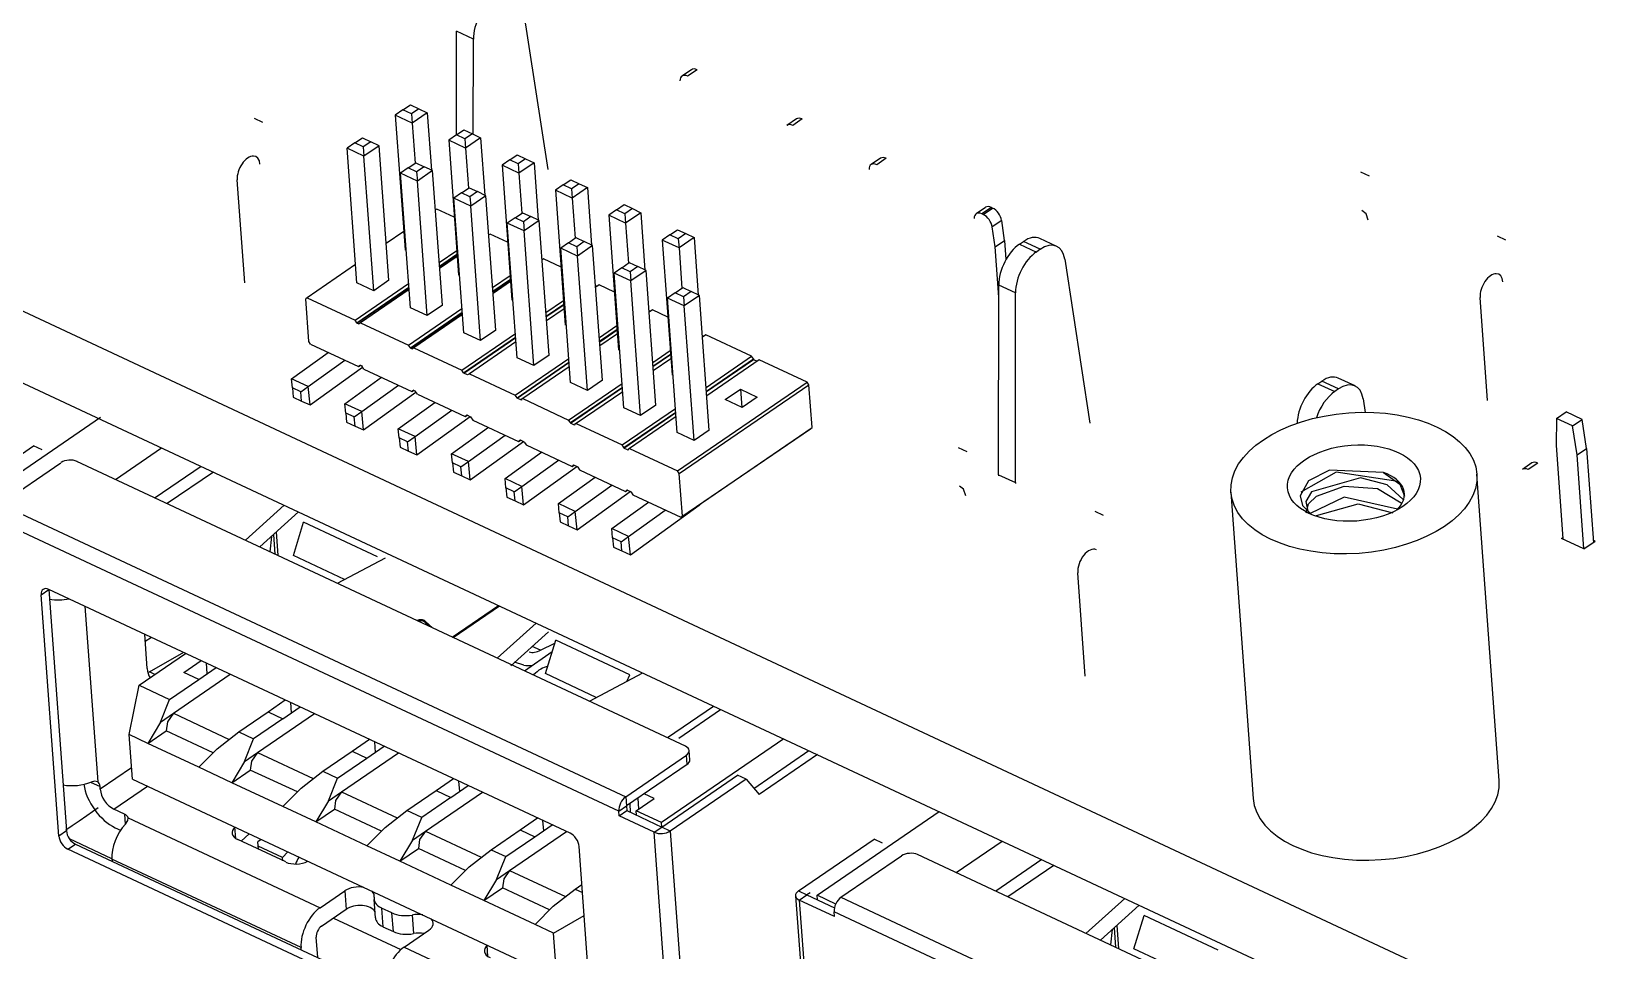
# Model space of a CAD drawing. Header units: millimetres. Extents: x 239 to 841, y 198 to 536.
# Drawn here: x 783.99 to 797.83, y 278.57 to 286.68 of the extents above; entities that cross this region are included whole.
import ezdxf

# ---------------------------------------------------------------- set-up
doc = ezdxf.new("R2010")
doc.units = ezdxf.units.MM

msp = doc.modelspace()

# ---------------------------------------------------------------- linework, layer by layer
for p, q in [((766.916, 292.167), (802.178, 275.67)), ((766.964, 291.512), (802.226, 275.015)), ((788.326, 286.909), (788.548, 285.462)), ((787.743, 285.769), (787.744, 286.682)), ((787.892, 286.612), (787.744, 286.682)), ((787.891, 285.774), (787.892, 286.612)), ((789.815, 286.343), (789.732, 286.286)), ((789.866, 286.343), (789.782, 286.285)), ((787.271, 285.988), (787.203, 285.941)), ((787.203, 285.941), (787.289, 284.754)), ((787.351, 285.872), (787.203, 285.941)), ((787.271, 285.988), (787.338, 286.034)), ((787.345, 285.953), (787.271, 285.988)), ((787.338, 286.034), (787.412, 285.999)), ((787.412, 285.999), (787.345, 285.953)), ((787.345, 285.953), (787.351, 285.872)), ((787.485, 285.963), (787.351, 285.872)), ((787.412, 285.999), (787.485, 285.963)), ((787.485, 285.963), (787.522, 285.457)), ((786.036, 285.879), (785.962, 285.913)), ((787.351, 285.872), (787.377, 285.518)), ((787.742, 285.768), (787.808, 285.813)), ((787.808, 285.813), (787.883, 285.779)), ((790.742, 285.91), (790.658, 285.852)), ((790.792, 285.909), (790.709, 285.852)), ((786.846, 285.697), (786.779, 285.651)), ((786.846, 285.697), (786.913, 285.743)), ((786.92, 285.663), (786.846, 285.697)), ((786.913, 285.743), (786.987, 285.708)), ((786.987, 285.708), (786.92, 285.663)), ((786.92, 285.663), (786.927, 285.581)), ((787.061, 285.673), (786.927, 285.581)), ((787.061, 285.673), (786.987, 285.708)), ((787.147, 284.486), (787.061, 285.673)), ((787.742, 285.768), (787.674, 285.721)), ((787.674, 285.721), (787.76, 284.534)), ((787.822, 285.652), (787.674, 285.721)), ((787.816, 285.733), (787.742, 285.768)), ((787.883, 285.779), (787.816, 285.733)), ((787.816, 285.733), (787.822, 285.652)), ((787.956, 285.743), (787.822, 285.652)), ((787.883, 285.779), (787.956, 285.743)), ((787.956, 285.743), (787.993, 285.237)), ((786.865, 284.464), (786.779, 285.651)), ((786.927, 285.581), (786.779, 285.651)), ((787.013, 284.394), (786.927, 285.581)), ((787.317, 285.477), (787.384, 285.523)), ((787.384, 285.523), (787.458, 285.488)), ((787.822, 285.652), (787.848, 285.298)), ((788.212, 285.547), (788.145, 285.501)), ((788.212, 285.547), (788.279, 285.593)), ((788.286, 285.513), (788.212, 285.547)), ((788.279, 285.593), (788.353, 285.558)), ((788.353, 285.558), (788.286, 285.513)), ((788.427, 285.523), (788.293, 285.431)), ((788.353, 285.558), (788.427, 285.523)), ((788.427, 285.523), (788.464, 285.017)), ((791.483, 285.563), (791.4, 285.506)), ((791.534, 285.562), (791.45, 285.505)), ((787.317, 285.477), (787.25, 285.43)), ((787.336, 284.243), (787.25, 285.43)), ((787.398, 285.361), (787.25, 285.43)), ((787.391, 285.442), (787.317, 285.477)), ((787.458, 285.488), (787.391, 285.442)), ((787.391, 285.442), (787.398, 285.361)), ((787.532, 285.453), (787.398, 285.361)), ((787.532, 285.453), (787.458, 285.488)), ((787.618, 284.266), (787.532, 285.453)), ((788.145, 285.501), (788.231, 284.314)), ((788.293, 285.431), (788.145, 285.501)), ((788.286, 285.513), (788.293, 285.431)), ((788.293, 285.431), (788.319, 285.078)), ((795.795, 285.404), (795.721, 285.439)), ((785.875, 284.462), (785.809, 285.373)), ((787.484, 284.174), (787.398, 285.361)), ((787.788, 285.257), (787.72, 285.21)), ((787.788, 285.257), (787.855, 285.302)), ((787.862, 285.222), (787.788, 285.257)), ((787.855, 285.302), (787.929, 285.268)), ((787.929, 285.268), (787.862, 285.222)), ((788.002, 285.232), (787.929, 285.268)), ((788.683, 285.327), (788.616, 285.281)), ((788.616, 285.281), (788.702, 284.093)), ((788.764, 285.211), (788.616, 285.281)), ((788.683, 285.327), (788.75, 285.373)), ((788.757, 285.292), (788.683, 285.327)), ((788.75, 285.373), (788.824, 285.338)), ((788.824, 285.338), (788.757, 285.292)), ((788.757, 285.292), (788.764, 285.211)), ((788.898, 285.303), (788.764, 285.211)), ((788.824, 285.338), (788.898, 285.303)), ((788.898, 285.303), (788.934, 284.796)), ((787.569, 285.114), (787.557, 285.106)), ((787.723, 285.042), (787.569, 285.114)), ((787.807, 284.023), (787.72, 285.21)), ((787.869, 285.141), (787.72, 285.21)), ((787.862, 285.222), (787.869, 285.141)), ((788.002, 285.232), (787.869, 285.141)), ((787.955, 283.954), (787.869, 285.141)), ((788.089, 284.045), (788.002, 285.232)), ((788.764, 285.211), (788.79, 284.857)), ((789.154, 285.107), (789.086, 285.06)), ((789.154, 285.107), (789.221, 285.153)), ((789.228, 285.072), (789.154, 285.107)), ((789.221, 285.153), (789.295, 285.118)), ((789.295, 285.118), (789.228, 285.072)), ((789.295, 285.118), (789.368, 285.082)), ((792.41, 285.129), (792.326, 285.072)), ((792.461, 285.129), (792.377, 285.071)), ((792.389, 285.066), (792.472, 285.123)), ((792.461, 285.129), (792.472, 285.123)), ((788.259, 285.036), (788.191, 284.99)), ((788.277, 283.803), (788.191, 284.99)), ((788.339, 284.921), (788.191, 284.99)), ((788.259, 285.036), (788.326, 285.082)), ((788.333, 285.002), (788.259, 285.036)), ((788.326, 285.082), (788.4, 285.048)), ((788.4, 285.048), (788.333, 285.002)), ((788.333, 285.002), (788.339, 284.921)), ((788.473, 285.012), (788.339, 284.921)), ((788.473, 285.012), (788.4, 285.048)), ((788.559, 283.825), (788.473, 285.012)), ((789.086, 285.06), (789.173, 283.873)), ((789.235, 284.991), (789.086, 285.06)), ((789.228, 285.072), (789.235, 284.991)), ((789.368, 285.082), (789.235, 284.991)), ((789.235, 284.991), (789.26, 284.637)), ((789.368, 285.082), (789.405, 284.576)), ((792.389, 285.066), (792.377, 285.071)), ((792.552, 285.013), (792.468, 284.956)), ((792.577, 284.837), (792.552, 285.013)), ((787.278, 284.915), (787.124, 284.809)), ((788.04, 284.894), (788.028, 284.886)), ((788.194, 284.822), (788.04, 284.894)), ((788.426, 283.734), (788.339, 284.921)), ((788.73, 284.816), (788.796, 284.862)), ((788.796, 284.862), (788.87, 284.827)), ((788.87, 284.827), (788.804, 284.782)), ((788.944, 284.792), (788.87, 284.827)), ((789.625, 284.887), (789.557, 284.84)), ((789.557, 284.84), (789.644, 283.653)), ((789.706, 284.771), (789.557, 284.84)), ((789.625, 284.887), (789.692, 284.932)), ((789.699, 284.852), (789.625, 284.887)), ((789.692, 284.932), (789.766, 284.898)), ((789.766, 284.898), (789.699, 284.852)), ((789.699, 284.852), (789.706, 284.771)), ((789.839, 284.862), (789.706, 284.771)), ((789.766, 284.898), (789.839, 284.862)), ((789.839, 284.862), (789.876, 284.356)), ((792.493, 284.78), (792.468, 284.956)), ((792.493, 284.78), (792.577, 284.837)), ((792.577, 284.837), (792.589, 284.668)), ((792.709, 284.805), (792.744, 284.828)), ((792.892, 284.759), (792.744, 284.828)), ((793.037, 284.785), (792.889, 284.854)), ((797, 284.84), (796.926, 284.875)), ((787.299, 284.75), (787.289, 284.754)), ((787.59, 284.642), (787.745, 284.748)), ((787.593, 284.609), (787.747, 284.715)), ((787.593, 284.605), (787.747, 284.711)), ((787.749, 284.695), (787.594, 284.589)), ((788.73, 284.816), (788.662, 284.77)), ((788.748, 283.583), (788.662, 284.77)), ((788.81, 284.7), (788.662, 284.77)), ((788.804, 284.782), (788.73, 284.816)), ((788.804, 284.782), (788.81, 284.7)), ((788.944, 284.792), (788.81, 284.7)), ((788.897, 283.513), (788.81, 284.7)), ((789.03, 283.605), (788.944, 284.792)), ((789.706, 284.771), (789.731, 284.417)), ((792.526, 284.336), (792.493, 284.78)), ((792.709, 284.805), (792.858, 284.735)), ((792.892, 284.759), (792.858, 284.735)), ((786.853, 284.624), (786.426, 284.332)), ((788.511, 284.674), (788.498, 284.665)), ((788.665, 284.602), (788.511, 284.674)), ((789.2, 284.596), (789.133, 284.549)), ((789.219, 283.362), (789.133, 284.549)), ((789.281, 284.48), (789.133, 284.549)), ((789.2, 284.596), (789.267, 284.642)), ((789.274, 284.561), (789.2, 284.596)), ((789.267, 284.642), (789.341, 284.607)), ((789.341, 284.607), (789.274, 284.561)), ((789.274, 284.561), (789.281, 284.48)), ((789.415, 284.572), (789.281, 284.48)), ((789.415, 284.572), (789.341, 284.607)), ((789.501, 283.385), (789.415, 284.572)), ((793.108, 284.672), (793.33, 283.225)), ((786.849, 284.134), (787.32, 284.457)), ((787.013, 284.394), (786.865, 284.464)), ((786.865, 284.111), (787.323, 284.424)), ((786.865, 284.107), (787.323, 284.42)), ((787.147, 284.486), (787.013, 284.394)), ((787.77, 284.53), (787.76, 284.534)), ((788.061, 284.422), (788.216, 284.527)), ((788.064, 284.389), (788.218, 284.495)), ((788.064, 284.385), (788.218, 284.491)), ((788.219, 284.474), (788.065, 284.369)), ((788.97, 284.44), (788.983, 284.433)), ((789, 284.445), (788.971, 284.425)), ((789.136, 284.382), (789, 284.445)), ((789.367, 283.293), (789.281, 284.48)), ((789.671, 284.376), (789.738, 284.421)), ((789.738, 284.421), (789.812, 284.387)), ((792.525, 282.77), (792.526, 284.444)), ((792.674, 284.375), (792.526, 284.444)), ((786.426, 284.332), (786.413, 284.322)), ((786.44, 283.946), (786.413, 284.322)), ((786.426, 284.332), (786.849, 284.134)), ((787.324, 284.404), (786.897, 284.112)), ((788.241, 284.309), (788.231, 284.314)), ((788.532, 284.201), (788.686, 284.307)), ((788.534, 284.169), (788.689, 284.274)), ((789.671, 284.376), (789.604, 284.329)), ((789.69, 283.142), (789.604, 284.329)), ((789.752, 284.26), (789.604, 284.329)), ((789.745, 284.341), (789.671, 284.376)), ((789.812, 284.387), (789.745, 284.341)), ((789.745, 284.341), (789.752, 284.26)), ((789.886, 284.351), (789.752, 284.26)), ((789.886, 284.351), (789.812, 284.387)), ((789.972, 283.164), (789.886, 284.351)), ((792.673, 282.701), (792.674, 284.375)), ((796.838, 283.424), (796.772, 284.334)), ((787.32, 283.914), (787.791, 284.237)), ((787.484, 284.174), (787.336, 284.243)), ((787.336, 283.891), (787.794, 284.204)), ((787.336, 283.887), (787.794, 284.2)), ((787.795, 284.184), (787.368, 283.891)), ((787.618, 284.266), (787.484, 284.174)), ((788.535, 284.165), (788.689, 284.27)), ((788.692, 284.234), (788.537, 284.128)), ((789.44, 284.219), (789.454, 284.213)), ((789.471, 284.225), (789.441, 284.205)), ((789.607, 284.161), (789.471, 284.225)), ((789.838, 283.073), (789.752, 284.26)), ((786.865, 284.111), (786.849, 284.134)), ((786.865, 284.111), (786.865, 284.107)), ((786.884, 284.098), (786.865, 284.107)), ((786.897, 284.112), (786.883, 284.102)), ((786.884, 284.098), (786.883, 284.102)), ((786.897, 284.112), (787.32, 283.914)), ((787.79, 283.694), (788.262, 284.017)), ((787.955, 283.954), (787.807, 284.023)), ((788.089, 284.045), (787.955, 283.954)), ((788.711, 284.089), (788.702, 284.093)), ((789.003, 283.981), (789.157, 284.087)), ((789.005, 283.949), (789.16, 284.054)), ((789.006, 283.944), (789.16, 284.05)), ((789.162, 284.014), (789.008, 283.908)), ((789.911, 283.999), (789.925, 283.993)), ((789.942, 284.005), (789.912, 283.984)), ((790.346, 283.816), (789.942, 284.005)), ((786.456, 283.923), (786.44, 283.946)), ((786.456, 283.923), (786.879, 283.725)), ((787.336, 283.891), (787.32, 283.914)), ((787.336, 283.891), (787.336, 283.887)), ((787.354, 283.878), (787.336, 283.887)), ((787.368, 283.891), (787.354, 283.882)), ((787.354, 283.878), (787.354, 283.882)), ((787.368, 283.891), (787.79, 283.694)), ((787.806, 283.67), (788.264, 283.984)), ((787.807, 283.666), (788.265, 283.98)), ((788.267, 283.943), (787.857, 283.662)), ((789.182, 283.869), (789.173, 283.873)), ((789.474, 283.761), (789.628, 283.867)), ((786.288, 283.617), (786.611, 283.85)), ((786.436, 283.548), (786.759, 283.781)), ((786.452, 283.387), (786.915, 283.72)), ((786.896, 283.737), (786.879, 283.725)), ((786.879, 283.725), (786.892, 283.734)), ((786.892, 283.734), (786.892, 283.738)), ((786.892, 283.738), (786.91, 283.73)), ((786.896, 283.737), (786.892, 283.734)), ((786.911, 283.726), (786.91, 283.73)), ((786.927, 283.702), (786.911, 283.726)), ((788.261, 283.473), (788.733, 283.796)), ((788.426, 283.733), (788.277, 283.803)), ((788.277, 283.45), (788.735, 283.764)), ((788.278, 283.446), (788.735, 283.76)), ((788.738, 283.723), (788.328, 283.442)), ((788.559, 283.825), (788.426, 283.733)), ((789.476, 283.728), (789.63, 283.834)), ((789.476, 283.724), (789.631, 283.83)), ((789.633, 283.793), (789.479, 283.688)), ((789.944, 283.541), (790.346, 283.816)), ((789.947, 283.508), (790.362, 283.792)), ((789.947, 283.504), (790.362, 283.788)), ((790.413, 283.784), (789.95, 283.467)), ((790.362, 283.792), (790.346, 283.816)), ((790.362, 283.792), (790.362, 283.788)), ((790.362, 283.788), (790.395, 283.773)), ((790.835, 283.587), (790.413, 283.784)), ((786.436, 283.548), (786.288, 283.617)), ((786.296, 283.536), (786.288, 283.617)), ((786.759, 283.397), (787.082, 283.63)), ((786.927, 283.702), (787.349, 283.505)), ((787.806, 283.67), (787.79, 283.694)), ((787.806, 283.67), (787.807, 283.666)), ((787.84, 283.651), (787.807, 283.666)), ((787.857, 283.662), (787.84, 283.651)), ((787.857, 283.662), (788.261, 283.473)), ((788.897, 283.513), (788.748, 283.583)), ((789.03, 283.605), (788.897, 283.513)), ((789.653, 283.648), (789.644, 283.653)), ((789.692, 282.804), (790.835, 283.587)), ((790.851, 283.563), (790.835, 283.587)), ((795.341, 283.573), (795.376, 283.597)), ((795.524, 283.528), (795.376, 283.597)), ((795.669, 283.554), (795.521, 283.623)), ((786.296, 283.536), (786.303, 283.455)), ((786.37, 283.501), (786.296, 283.536)), ((786.303, 283.455), (786.377, 283.42)), ((786.37, 283.501), (786.436, 283.548)), ((786.377, 283.42), (786.37, 283.501)), ((786.452, 283.387), (786.436, 283.548)), ((786.907, 283.328), (787.23, 283.56)), ((786.923, 283.166), (787.385, 283.5)), ((787.367, 283.516), (787.349, 283.505)), ((787.349, 283.505), (787.363, 283.514)), ((787.363, 283.514), (787.363, 283.518)), ((787.363, 283.518), (787.381, 283.509)), ((787.366, 283.516), (787.363, 283.514)), ((787.382, 283.505), (787.381, 283.509)), ((787.398, 283.482), (787.382, 283.505)), ((787.398, 283.482), (787.82, 283.284)), ((788.277, 283.45), (788.261, 283.473)), ((788.277, 283.45), (788.278, 283.446)), ((788.315, 283.429), (788.278, 283.446)), ((788.732, 283.253), (789.204, 283.576)), ((788.748, 283.23), (789.206, 283.543)), ((788.748, 283.226), (789.206, 283.539)), ((789.209, 283.503), (788.799, 283.222)), ((789.708, 282.781), (790.851, 283.563)), ((790.114, 283.433), (790.248, 283.524)), ((790.248, 283.524), (790.26, 283.365)), ((790.248, 283.524), (790.396, 283.455)), ((790.396, 283.455), (790.263, 283.363)), ((790.879, 283.187), (790.851, 283.563)), ((795.341, 283.573), (795.49, 283.504)), ((795.524, 283.528), (795.49, 283.504)), ((786.377, 283.42), (786.452, 283.387)), ((786.907, 283.328), (786.759, 283.397)), ((786.766, 283.315), (786.759, 283.397)), ((786.766, 283.315), (786.774, 283.235)), ((786.84, 283.281), (786.766, 283.315)), ((786.84, 283.281), (786.907, 283.328)), ((786.923, 283.166), (786.907, 283.328)), ((787.229, 283.177), (787.553, 283.409)), ((787.378, 283.107), (787.701, 283.34)), ((788.328, 283.442), (788.314, 283.433)), ((788.314, 283.433), (788.315, 283.429)), ((788.328, 283.442), (788.732, 283.253)), ((789.203, 283.033), (789.674, 283.356)), ((789.367, 283.293), (789.219, 283.362)), ((789.219, 283.01), (789.677, 283.323)), ((789.219, 283.006), (789.677, 283.319)), ((789.501, 283.385), (789.367, 283.293)), ((790.263, 283.363), (790.114, 283.433)), ((795.74, 283.441), (795.758, 283.321)), ((797.447, 283.268), (797.53, 283.325)), ((797.671, 283.259), (797.53, 283.325)), ((786.774, 283.235), (786.848, 283.2)), ((786.848, 283.2), (786.84, 283.281)), ((786.848, 283.2), (786.923, 283.166)), ((787.378, 283.107), (787.229, 283.177)), ((787.237, 283.095), (787.229, 283.177)), ((787.393, 282.946), (787.863, 283.284)), ((787.7, 282.956), (788.024, 283.189)), ((787.837, 283.296), (787.82, 283.284)), ((787.82, 283.284), (787.834, 283.294)), ((787.834, 283.294), (787.834, 283.298)), ((787.834, 283.298), (787.867, 283.282)), ((787.837, 283.296), (787.834, 283.294)), ((787.867, 283.282), (787.887, 283.253)), ((787.887, 283.253), (788.291, 283.064)), ((788.748, 283.23), (788.732, 283.253)), ((788.748, 283.23), (788.748, 283.226)), ((788.785, 283.208), (788.748, 283.226)), ((788.799, 283.222), (788.785, 283.213)), ((788.785, 283.213), (788.785, 283.208)), ((788.799, 283.222), (789.203, 283.033)), ((789.68, 283.283), (789.27, 283.002)), ((789.722, 282.395), (790.865, 283.177)), ((789.736, 282.404), (790.879, 283.187)), ((790.865, 283.177), (790.879, 283.187)), ((797.447, 283.268), (797.442, 283.032)), ((797.587, 283.202), (797.447, 283.268)), ((797.587, 283.202), (797.671, 283.259)), ((797.628, 282.946), (797.587, 283.202)), ((797.711, 283.003), (797.671, 283.259)), ((787.237, 283.095), (787.245, 283.014)), ((787.311, 283.06), (787.237, 283.095)), ((787.311, 283.06), (787.378, 283.107)), ((787.319, 282.98), (787.311, 283.06)), ((787.393, 282.946), (787.378, 283.107)), ((787.849, 282.887), (788.172, 283.12)), ((787.864, 282.726), (788.334, 283.064)), ((788.308, 283.076), (788.291, 283.064)), ((788.291, 283.064), (788.305, 283.074)), ((788.305, 283.074), (788.304, 283.078)), ((788.304, 283.078), (788.341, 283.06)), ((788.308, 283.076), (788.305, 283.074)), ((788.342, 283.056), (788.341, 283.06)), ((788.342, 283.056), (788.358, 283.033)), ((788.358, 283.033), (788.762, 282.844)), ((789.219, 283.01), (789.203, 283.033)), ((789.838, 283.073), (789.69, 283.142)), ((789.972, 283.164), (789.838, 283.073)), ((797.442, 283.032), (797.502, 282.204)), ((783.345, 282.568), (784.013, 283.025)), ((784.087, 282.991), (784.013, 283.025)), ((787.245, 283.014), (787.319, 282.98)), ((787.319, 282.98), (787.393, 282.946)), ((787.849, 282.887), (787.7, 282.956)), ((787.708, 282.875), (787.7, 282.956)), ((788.171, 282.736), (788.494, 282.969)), ((788.319, 282.667), (788.643, 282.9)), ((789.219, 283.01), (789.219, 283.006)), ((789.256, 282.988), (789.219, 283.006)), ((789.27, 283.002), (789.256, 282.992)), ((789.256, 282.992), (789.256, 282.988)), ((789.27, 283.002), (789.692, 282.804)), ((792.246, 282.974), (792.172, 283.009)), ((797.628, 282.946), (797.711, 283.003)), ((797.688, 282.117), (797.628, 282.946)), ((797.711, 283.003), (797.771, 282.174)), ((783.72, 282.511), (784.254, 282.877)), ((789.763, 280.377), (784.395, 282.888)), ((785.492, 282.844), (785.085, 282.566)), ((785.599, 282.794), (785.192, 282.516)), ((787.708, 282.875), (787.716, 282.794)), ((787.782, 282.84), (787.708, 282.875)), ((787.716, 282.794), (787.79, 282.76)), ((787.782, 282.84), (787.849, 282.887)), ((787.79, 282.76), (787.782, 282.84)), ((787.79, 282.76), (787.864, 282.726)), ((787.864, 282.726), (787.849, 282.887)), ((788.335, 282.506), (788.804, 282.844)), ((788.779, 282.856), (788.762, 282.844)), ((788.762, 282.844), (788.775, 282.853)), ((788.775, 282.853), (788.775, 282.857)), ((788.775, 282.857), (788.812, 282.84)), ((788.779, 282.856), (788.775, 282.853)), ((788.812, 282.836), (788.812, 282.84)), ((788.812, 282.836), (788.829, 282.813)), ((788.829, 282.813), (789.233, 282.624)), ((789.708, 282.781), (789.692, 282.804)), ((789.736, 282.404), (789.708, 282.781)), ((792.525, 282.77), (792.673, 282.701)), ((796.94, 280.074), (796.744, 282.775)), ((797.229, 282.875), (797.146, 282.817)), ((797.28, 282.874), (797.196, 282.817)), ((788.319, 282.667), (788.171, 282.736)), ((788.179, 282.655), (788.171, 282.736)), ((788.179, 282.655), (788.187, 282.574)), ((788.253, 282.62), (788.179, 282.655)), ((788.253, 282.62), (788.319, 282.667)), ((788.261, 282.539), (788.253, 282.62)), ((788.335, 282.506), (788.319, 282.667)), ((788.642, 282.516), (788.965, 282.749)), ((788.79, 282.447), (789.113, 282.679)), ((788.806, 282.285), (789.275, 282.623)), ((789.25, 282.635), (789.233, 282.624)), ((789.233, 282.624), (789.246, 282.633)), ((789.246, 282.633), (789.246, 282.637)), ((789.246, 282.637), (789.283, 282.62)), ((789.25, 282.635), (789.246, 282.633)), ((789.283, 282.616), (789.283, 282.62)), ((789.283, 282.616), (789.299, 282.592)), ((794.574, 282.618), (794.771, 279.916)), ((783.72, 282.511), (789.236, 279.93)), ((786.223, 282.502), (785.881, 282.193)), ((788.187, 282.574), (788.261, 282.539)), ((788.261, 282.539), (788.335, 282.506)), ((788.79, 282.447), (788.642, 282.516)), ((788.65, 282.434), (788.642, 282.516)), ((789.113, 282.296), (789.436, 282.528)), ((789.277, 282.065), (789.883, 282.502)), ((789.299, 282.592), (789.722, 282.395)), ((789.883, 282.502), (789.883, 282.505)), ((789.175, 279.803), (783.659, 282.383)), ((786.35, 282.443), (786.008, 282.134)), ((786.304, 282.057), (786.394, 282.352)), ((787.047, 282.046), (786.394, 282.352)), ((788.65, 282.434), (788.657, 282.354)), ((788.724, 282.4), (788.65, 282.434)), ((788.657, 282.354), (788.731, 282.319)), ((788.724, 282.4), (788.79, 282.447)), ((788.731, 282.319), (788.724, 282.4)), ((788.806, 282.285), (788.79, 282.447)), ((789.261, 282.226), (789.584, 282.459)), ((789.722, 282.395), (789.736, 282.404)), ((793.451, 282.41), (793.376, 282.445)), ((786.111, 282.227), (786.097, 282.092)), ((786.129, 282.243), (786.142, 282.071)), ((786.171, 282.058), (786.155, 282.267)), ((788.731, 282.319), (788.806, 282.285)), ((789.261, 282.226), (789.113, 282.296)), ((789.12, 282.214), (789.113, 282.296)), ((789.12, 282.214), (789.128, 282.133)), ((789.194, 282.179), (789.12, 282.214)), ((789.194, 282.179), (789.261, 282.226)), ((789.277, 282.065), (789.261, 282.226)), ((797.491, 282.209), (797.502, 282.216)), ((797.688, 282.117), (797.491, 282.209)), ((789.128, 282.133), (789.202, 282.099)), ((789.202, 282.099), (789.194, 282.179)), ((789.202, 282.099), (789.277, 282.065)), ((797.688, 282.117), (797.788, 282.186)), ((797.788, 282.186), (797.77, 282.194)), ((786.754, 281.846), (786.304, 282.057)), ((793.289, 280.994), (793.223, 281.904)), ((784.08, 281.712), (784.147, 281.758)), ((784.235, 279.583), (784.08, 281.712)), ((784.147, 281.76), (784.147, 281.758)), ((784.147, 281.758), (784.302, 279.629)), ((788.745, 279.609), (784.148, 281.759)), ((784.466, 281.61), (784.579, 280.063)), ((787.706, 281.339), (788.113, 281.618)), ((787.714, 281.336), (788.121, 281.614)), ((787.465, 281.47), (787.506, 281.433)), ((787.468, 281.468), (787.467, 281.48)), ((787.531, 281.421), (787.467, 281.48)), ((785.015, 281.061), (784.993, 281.364)), ((785.052, 281.336), (784.998, 281.299)), ((788.485, 281.222), (788.411, 281.257)), ((788.485, 281.222), (788.61, 281.286)), ((788.529, 281.016), (788.618, 281.311)), ((789.271, 281.005), (788.618, 281.311)), ((784.943, 280.915), (785.353, 281.195)), ((785.337, 281.027), (785.49, 281.131)), ((785.535, 281.11), (785.542, 281.015)), ((788.336, 281.092), (788.254, 281.116)), ((788.342, 281.042), (788.587, 281.21)), ((785.081, 281.009), (785.034, 281.031)), ((785.212, 280.789), (785.469, 280.965)), ((785.246, 280.667), (785.748, 281.011)), ((785.469, 280.965), (785.337, 281.027)), ((785.469, 280.965), (785.622, 281.07)), ((788.976, 280.806), (788.529, 281.016)), ((788.915, 280.774), (789.387, 281.022)), ((789.244, 280.947), (789.271, 281.005)), ((784.855, 280.478), (784.943, 280.915)), ((784.943, 280.915), (785.212, 280.789)), ((785.131, 280.588), (785.212, 280.789)), ((785.823, 280.503), (786.081, 280.679)), ((786.081, 280.679), (786.233, 280.784)), ((786.081, 280.679), (786.21, 280.618)), ((786.21, 280.618), (786.363, 280.723)), ((786.278, 280.763), (786.285, 280.669)), ((789.604, 280.452), (790.011, 280.73)), ((785.131, 280.588), (785.019, 280.401)), ((785.131, 280.588), (785.246, 280.667)), ((785.246, 280.667), (785.738, 280.436)), ((786.21, 280.618), (785.953, 280.442)), ((785.987, 280.32), (786.49, 280.664)), ((785.019, 280.401), (784.855, 280.478)), ((784.884, 280.085), (784.855, 280.478)), ((785.019, 280.401), (785.183, 280.513)), ((785.47, 280.19), (785.019, 280.401)), ((785.597, 280.319), (785.183, 280.513)), ((785.631, 280.354), (785.823, 280.503)), ((785.823, 280.503), (785.953, 280.442)), ((785.872, 280.241), (785.953, 280.442)), ((786.822, 280.332), (786.975, 280.437)), ((787.019, 280.416), (787.026, 280.322)), ((785.47, 280.19), (785.631, 280.354)), ((785.872, 280.241), (785.987, 280.32)), ((785.987, 280.32), (786.479, 280.09)), ((786.565, 280.156), (786.822, 280.332)), ((786.694, 280.095), (786.952, 280.272)), ((786.728, 279.973), (787.231, 280.317)), ((786.822, 280.332), (786.952, 280.272)), ((786.952, 280.272), (787.104, 280.376)), ((789.236, 279.93), (789.771, 280.297)), ((789.777, 280.215), (789.771, 280.297)), ((789.802, 280.257), (789.796, 280.339)), ((790.366, 280.004), (790.852, 280.337)), ((790.926, 280.302), (790.412, 279.95)), ((784.877, 280.185), (784.601, 279.996)), ((785.761, 280.054), (785.47, 280.19)), ((785.872, 280.241), (785.761, 280.054)), ((785.761, 280.054), (785.924, 280.166)), ((786.339, 279.973), (785.924, 280.166)), ((786.373, 280.007), (786.565, 280.156)), ((786.565, 280.156), (786.694, 280.095)), ((789.777, 280.215), (789.242, 279.849)), ((784.516, 280.059), (784.599, 280.02)), ((784.601, 279.996), (784.599, 280.02)), ((784.721, 279.821), (785.017, 280.023)), ((784.884, 280.085), (788.628, 278.333)), ((786.211, 279.844), (785.761, 280.054)), ((786.211, 279.844), (786.373, 280.007)), ((786.614, 279.894), (786.694, 280.095)), ((787.306, 279.809), (787.563, 279.985)), ((787.563, 279.985), (787.716, 280.09)), ((787.563, 279.985), (787.693, 279.925)), ((787.693, 279.925), (787.846, 280.029)), ((787.761, 280.069), (787.768, 279.976)), ((789.554, 279.663), (790.223, 280.12)), ((790.297, 280.086), (789.628, 279.628)), ((790.297, 280.086), (790.223, 280.12)), ((790.297, 280.086), (790.412, 279.95)), ((786.614, 279.894), (786.502, 279.708)), ((786.614, 279.894), (786.728, 279.973)), ((786.728, 279.973), (787.22, 279.743)), ((787.693, 279.925), (787.436, 279.748)), ((787.47, 279.626), (787.972, 279.97)), ((789.175, 279.803), (789.242, 279.849)), ((789.236, 279.93), (789.242, 279.849)), ((789.242, 279.849), (789.245, 279.808)), ((789.271, 279.868), (789.276, 279.793)), ((789.342, 279.917), (789.349, 279.821)), ((784.814, 279.778), (784.721, 279.821)), ((784.814, 279.778), (784.82, 279.687)), ((784.846, 279.743), (786.54, 278.951)), ((786.502, 279.708), (786.211, 279.844)), ((786.502, 279.708), (786.666, 279.82)), ((787.08, 279.626), (786.666, 279.82)), ((787.114, 279.66), (787.306, 279.809)), ((787.436, 279.748), (787.306, 279.809)), ((787.355, 279.547), (787.436, 279.748)), ((788.305, 279.638), (788.458, 279.743)), ((788.502, 279.722), (788.509, 279.629)), ((789.178, 279.762), (789.175, 279.803)), ((789.178, 279.762), (789.245, 279.808)), ((789.487, 279.617), (789.178, 279.762)), ((789.245, 279.808), (789.554, 279.663)), ((789.332, 279.767), (789.329, 279.807)), ((784.302, 279.629), (784.235, 279.583)), ((784.733, 279.657), (784.78, 279.635)), ((785.796, 279.563), (785.789, 279.662)), ((785.914, 279.603), (785.844, 279.538)), ((786.953, 279.497), (786.502, 279.708)), ((786.953, 279.497), (787.114, 279.66)), ((787.355, 279.547), (787.47, 279.626)), ((787.47, 279.626), (787.962, 279.396)), ((788.048, 279.462), (788.305, 279.638)), ((788.177, 279.402), (788.435, 279.578)), ((788.211, 279.279), (788.714, 279.623)), ((788.305, 279.638), (788.435, 279.578)), ((788.435, 279.578), (788.587, 279.682)), ((789.487, 279.617), (789.554, 279.663)), ((790.1, 271.185), (789.487, 279.617)), ((789.554, 279.663), (789.551, 279.703)), ((789.628, 279.628), (789.554, 279.663)), ((789.628, 279.628), (790.24, 271.213)), ((784.315, 279.467), (784.382, 279.512)), ((788.912, 277.316), (784.315, 279.467)), ((784.704, 279.384), (784.329, 279.56)), ((784.382, 279.512), (788.979, 277.362)), ((786.237, 279.355), (785.814, 279.552)), ((786.02, 279.554), (785.991, 279.533)), ((785.995, 279.468), (785.991, 279.533)), ((786.209, 279.393), (785.993, 279.495)), ((786.209, 279.393), (786.256, 279.443)), ((787.244, 279.361), (786.953, 279.497)), ((787.355, 279.547), (787.244, 279.361)), ((787.244, 279.361), (787.407, 279.473)), ((787.822, 279.279), (787.407, 279.473)), ((787.856, 279.313), (788.048, 279.462)), ((788.048, 279.462), (788.177, 279.402)), ((788.98, 277.363), (788.825, 279.492)), ((790.759, 279.099), (791.428, 279.557)), ((791.502, 279.522), (791.428, 279.557)), ((784.704, 279.38), (784.705, 279.361)), ((786.372, 278.6), (784.704, 279.38)), ((786.211, 279.366), (786.209, 279.393)), ((787.694, 279.15), (787.244, 279.361)), ((787.694, 279.15), (787.856, 279.313)), ((788.097, 279.201), (788.177, 279.402)), ((791.134, 279.043), (791.669, 279.409)), ((797.177, 276.908), (791.81, 279.42)), ((792.906, 279.376), (792.499, 279.097)), ((793.013, 279.325), (792.606, 279.047)), ((788.097, 279.201), (787.985, 279.014)), ((788.097, 279.201), (788.211, 279.279)), ((788.211, 279.279), (788.703, 279.049)), ((788.789, 279.115), (788.849, 279.157)), ((786.54, 278.951), (786.757, 279.1)), ((786.757, 279.1), (786.769, 278.936)), ((787.015, 279.025), (787.027, 278.861)), ((787.985, 279.014), (787.694, 279.15)), ((787.985, 279.014), (788.149, 279.126)), ((788.563, 278.932), (788.149, 279.126)), ((788.597, 278.966), (788.789, 279.115)), ((788.789, 279.115), (788.855, 279.085)), ((790.734, 279.057), (791.347, 270.624)), ((790.759, 279.099), (790.833, 279.065)), ((790.766, 279.019), (790.833, 279.065)), ((791.076, 278.874), (790.766, 279.019)), ((790.766, 279.019), (791.379, 270.586)), ((790.862, 279.084), (790.833, 279.065)), ((790.833, 279.065), (791.076, 278.951)), ((790.926, 279.021), (790.923, 279.062)), ((791.134, 279.043), (796.65, 276.462)), ((793.637, 279.034), (793.295, 278.725)), ((786.769, 278.936), (786.551, 278.787)), ((787.081, 278.948), (787.093, 278.784)), ((787.174, 278.905), (787.081, 278.948)), ((787.186, 278.741), (787.174, 278.905)), ((787.353, 278.887), (787.365, 278.723)), ((788.436, 278.803), (787.985, 279.014)), ((788.436, 278.803), (788.597, 278.966)), ((788.6, 278.726), (788.87, 278.882)), ((796.589, 276.334), (791.073, 278.915)), ((791.076, 278.874), (791.073, 278.915)), ((793.764, 278.974), (793.423, 278.665)), ((793.718, 278.588), (793.808, 278.883)), ((794.461, 278.577), (793.808, 278.883)), ((786.658, 278.86), (787.253, 278.582)), ((787.093, 278.784), (787.186, 278.741)), ((787.281, 278.604), (787.498, 278.753)), ((788.6, 278.726), (788.436, 278.803)), ((793.526, 278.758), (793.511, 278.624)), ((793.543, 278.774), (793.556, 278.603)), ((793.585, 278.589), (793.57, 278.798)), ((786.519, 278.513), (786.506, 278.692)), ((787.281, 278.604), (788.946, 277.825)), ((788.02, 278.522), (788.013, 278.621)), ((788.628, 278.333), (788.6, 278.726)), ((786.374, 278.581), (786.372, 278.6)), ((794.169, 278.377), (793.718, 278.588))]:
    msp.add_line(p, q)
for points in [[(795.784, 285.016), (795.766, 285.073), (795.729, 285.101)], [(783.509, 282.53), (784.602, 283.279)], [(784.735, 282.729), (785.142, 283.008)], [(795.919, 282.791), (795.444, 282.812), (795.259, 282.717), (795.185, 282.586), (795.206, 282.498), (795.282, 282.423)], [(796.045, 282.71), (795.503, 282.793), (795.192, 282.617)], [(795.919, 282.791), (796.063, 282.687), (796.106, 282.581)], [(792.235, 282.586), (792.216, 282.643), (792.18, 282.671)], [(796.094, 282.553), (795.952, 282.683), (795.716, 282.742), (795.286, 282.62), (795.236, 282.534), (795.253, 282.448)], [(795.239, 282.436), (795.259, 282.513), (795.328, 282.583), (795.574, 282.67), (795.867, 282.65), (796.076, 282.523)], [(796.043, 282.468), (795.572, 282.573), (795.274, 282.429)], [(795.328, 282.411), (795.696, 282.513), (796.001, 282.434)], [(786.693, 281.814), (787.117, 282.037)], [(788.445, 281.462), (788.103, 281.154)], [(788.554, 281.386), (788.221, 281.086)], [(785.034, 281.031), (785.338, 281.206)], [(789.703, 280.448), (790.073, 280.701)], [(785.246, 280.667), (785.194, 280.592), (785.183, 280.513)], [(790.629, 280.441), (789.551, 279.703)], [(785.987, 280.32), (785.935, 280.245), (785.924, 280.166)], [(784.579, 280.063), (784.549, 280.068), (784.519, 280.06)], [(786.728, 279.973), (786.677, 279.898), (786.666, 279.82)], [(789.329, 279.807), (789.486, 279.915)], [(789.486, 279.915), (789.398, 279.956)], [(784.582, 279.831), (784.482, 279.762), (784.414, 279.716), (784.352, 279.673), (784.298, 279.636)], [(784.822, 279.689), (784.844, 279.72), (784.846, 279.743)], [(789.551, 279.703), (789.329, 279.807)], [(790.923, 279.062), (792, 279.799)], [(787.47, 279.626), (787.418, 279.552), (787.407, 279.473)], [(792.15, 279.261), (792.556, 279.539)], [(788.211, 279.279), (788.159, 279.205), (788.149, 279.126)], [(791.088, 278.984), (790.923, 279.062)]]:
    msp.add_lwpolyline(points)
for centre, major_axis, ratio, start_param, end_param in [((788.093, 286.727), (-0.127, -0.272), 0.574447, 3.913844, 5.394994), ((789.872, 286.261), (0.0565, -0.0825), 0.586355, 2.359084, 3.141591), ((789.788, 286.204), (0.0565, -0.0825), 0.586355, 2.359084, 3.846739), ((790.715, 285.77), (0.0565, -0.0825), 0.586355, 2.359084, 3.141591), ((790.798, 285.827), (0.0565, -0.0825), 0.586355, 2.359084, 3.141591), ((785.909, 285.441), (0.064, 0.136), 0.574447, 5.48464, 8.626233), ((791.456, 285.423), (0.0565, -0.0825), 0.586355, 2.359084, 3.846739), ((791.54, 285.48), (0.0565, -0.0825), 0.586355, 2.359084, 3.141591), ((792.467, 285.047), (0.0565, -0.0825), 0.586355, 2.359084, 3.141591), ((792.478, 285.041), (0.0565, -0.0825), 0.586355, 0.871429, 2.359084), ((792.383, 284.99), (0.0565, -0.0825), 0.586355, 2.359084, 3.846739), ((792.395, 284.984), (0.0565, -0.0825), 0.586355, 0.871429, 2.359084), ((792.762, 284.583), (-0.127, -0.272), 0.574447, 3.14161, 3.913844), ((792.91, 284.513), (-0.127, -0.272), 0.574447, 2.432694, 3.913844), ((792.727, 284.559), (-0.127, -0.272), 0.574447, 3.913844, 5.394994), ((792.875, 284.49), (-0.127, -0.272), 0.574447, 3.913844, 5.394994), ((796.872, 284.403), (0.064, 0.136), 0.574447, 5.48464, 8.626233), ((795.394, 283.351), (-0.127, -0.272), 0.574447, 3.14161, 3.913844), ((795.542, 283.282), (-0.127, -0.272), 0.574447, 2.432694, 3.913844), ((795.359, 283.328), (-0.127, -0.272), 0.574447, 3.913844, 5.351925), ((795.507, 283.258), (-0.127, -0.272), 0.574447, 3.913844, 4.922553), ((784.329, 282.843), (0.0997, 0.0072), 0.571137, 0.795656, 2.366453), ((792.592, 282.808), (-0.0424, -0.0906), 0.574447, 5.394994, 5.48464), ((795.668, 282.574), (-0.436, -0.032), 0.571137, 2.536725, 4.058569), ((797.202, 282.735), (0.0565, -0.0825), 0.586355, 2.359084, 3.141591), ((797.286, 282.792), (0.0565, -0.0825), 0.586355, 2.359084, 3.141591), ((792.74, 282.739), (-0.0424, -0.0906), 0.574447, 5.394994, 5.48464), ((789.868, 282.663), (0.085, 0.181), 0.574447, 3.941385, 4.104873), ((793.323, 281.973), (0.064, 0.136), 0.574447, 0.000009, 2.343048), ((784.154, 281.677), (-0.0565, 0.0825), 0.586355, 5.500677, 7.071473), ((784.254, 281.824), (0.274, 0.02), 0.571137, 4.29546, 4.940601), ((787.424, 281.463), (-0.0499, -0.0036), 0.571137, 3.639571, 5.283682), ((787.422, 281.453), (0.0499, 0.0036), 0.571137, 0.497978, 1.85087), ((788.495, 281.483), (-0.179, -0.383), 0.574447, 0.091573, 0.385592), ((788.495, 281.483), (0.126, 0.27), 0.574447, 3.233166, 3.774218), ((785.182, 281.175), (0.106, 0.226), 0.574447, 2.343048, 2.809847), ((785.034, 281.245), (0.106, 0.226), 0.574447, 3.74804, 3.828339), ((788.49, 280.825), (-0.116, -0.247), 0.574447, 3.503514, 4.199058), ((789.696, 280.331), (0.0997, 0.0072), 0.571137, 5.508045, 7.078842), ((789.702, 280.249), (0.0997, 0.0072), 0.571137, 5.508045, 6.283209), ((784.373, 280.186), (0.274, 0.02), 0.571137, 4.29546, 5.231819), ((784.712, 279.944), (0.198, -0.289), 0.586355, 4.015562, 5.500677), ((784.532, 279.975), (0.0424, 0.0906), 0.574447, 5.48464, 6.207375), ((784.712, 279.944), (-0.085, 0.124), 0.586355, 0.788288, 2.359084), ((795.855, 279.995), (1.085, 0.079), 0.571137, 3.141644, 6.283138), ((789.242, 279.849), (-0.0424, -0.0906), 0.574447, 3.913844, 5.48464), ((784.747, 279.732), (-0.0997, -0.0072), 0.571137, 3.214515, 3.937249), ((784.309, 279.549), (-0.0565, 0.0825), 0.586355, 0.788288, 2.359084), ((784.376, 279.594), (-0.0565, 0.0825), 0.586355, 0.788288, 2.359084), ((784.888, 279.506), (-0.117, -0.249), 0.574447, 4.190071, 5.48464), ((785.914, 279.621), (-0.15, -0.011), 0.571137, 5.665125, 7.078842), ((788.751, 279.527), (-0.0565, 0.0825), 0.586355, 3.92988, 5.500677), ((789.554, 279.663), (0.0997, 0.0072), 0.571137, 3.937249, 5.508045), ((791.743, 279.374), (0.0997, 0.0072), 0.571137, 0.795656, 2.366453), ((786.337, 279.423), (-0.15, -0.011), 0.571137, 0.795656, 2.209373), ((786.498, 279.274), (-0.138, -0.294), 0.574447, 4.557061, 4.767695), ((786.868, 279.048), (-0.15, -0.011), 0.571137, 4.272405, 5.508045), ((786.868, 279.048), (-0.15, -0.011), 0.571137, 2.974698, 3.602097), ((787.215, 279.04), (0.199, 0.014), 0.571137, 2.974698, 3.937249), ((790.833, 279.065), (0.0997, 0.0072), 0.571137, 2.366453, 3.937249), ((791.14, 278.961), (-0.0424, -0.0906), 0.574447, 3.913844, 5.48464), ((786.556, 278.726), (-0.117, -0.249), 0.574447, 3.913844, 5.48464), ((786.88, 278.884), (-0.15, -0.011), 0.571137, 3.396936, 5.508045), ((787.308, 278.996), (0.199, 0.014), 0.571137, 3.937249, 4.8998), ((787.387, 278.805), (-0.15, -0.011), 0.571137, 4.2724, 4.8998), ((786.556, 278.726), (0.0318, 0.0679), 0.574447, 0.772251, 2.343048), ((787.227, 278.876), (0.199, 0.014), 0.571137, 3.141595, 3.937249), ((787.32, 278.832), (0.199, 0.014), 0.571137, 3.937249, 4.8998), ((787.387, 278.805), (-0.15, -0.011), 0.571137, 2.366453, 3.602093), ((787.297, 278.379), (-0.117, -0.249), 0.574447, 3.913844, 5.48464), ((787.399, 278.641), (-0.15, -0.011), 0.571137, 4.285265, 4.8998), ((788.139, 278.58), (-0.15, -0.011), 0.571137, 5.665125, 7.078842)]:
    msp.add_ellipse(centre, major_axis=major_axis, ratio=ratio, start_param=start_param, end_param=end_param)
for major_axis in [(1.085, 0.079), (0.586, 0.043)]:
    msp.add_ellipse((795.659, 282.697), major_axis=major_axis, ratio=0.571137)

doc.saveas('drawing.dxf')
